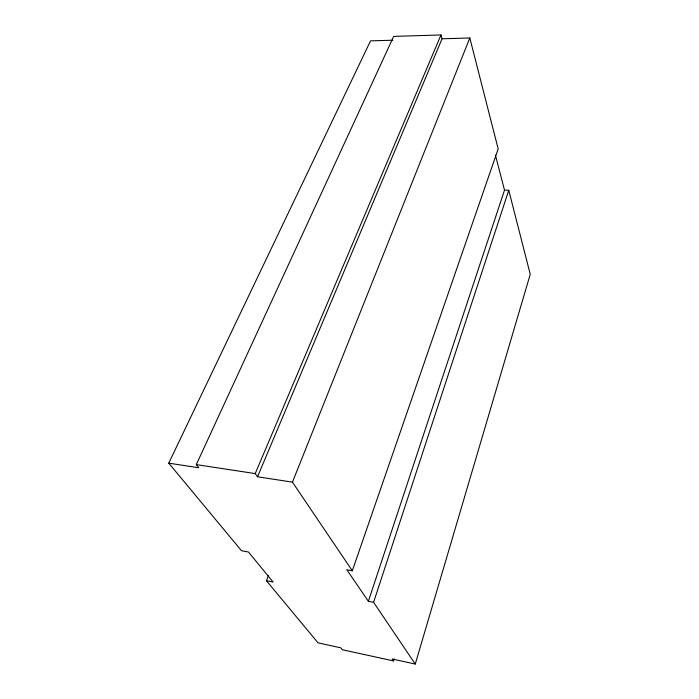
<?xml version="1.0" encoding="UTF-8"?>
<svg xmlns="http://www.w3.org/2000/svg" width="699" height="699" viewBox="0 0 699 699"><rect width="100%" height="100%" fill="white"/><g stroke="black" fill="none" stroke-linecap="round" stroke-linejoin="round"><path stroke-width="1.05" d="M415.267 664.05L530.244 274.288L508.758 190.277L504.512 190.145L368.373 601.289L373.589 602.32L415.267 664.05L392.165 659.008L393.52 660.913L394.166 658.834M373.589 602.32L508.758 190.277M352.305 570.786L498.186 148.922L469.815 37.982L442.056 38.786L257.529 476.779L292.453 482.144L352.305 570.786L346.844 569.772L368.373 601.289M393.52 660.913L342.309 649.721L340.789 647.816L318.036 642.853L266.415 580.712L268.407 575.635M292.453 482.144L469.815 37.982M257.529 476.779L255.231 473.59L440.982 34.95L393.677 36.392L196.297 464.617L198.796 467.762L168.756 463.157L370.531 40.865L392.768 40.219M196.297 464.617L255.231 473.59M266.415 580.712L273.108 582.031L248.46 552.018L241.504 550.725L168.756 463.157M440.982 34.95L442.056 38.786M495.39 155.056L504.512 190.145"/></g></svg>
